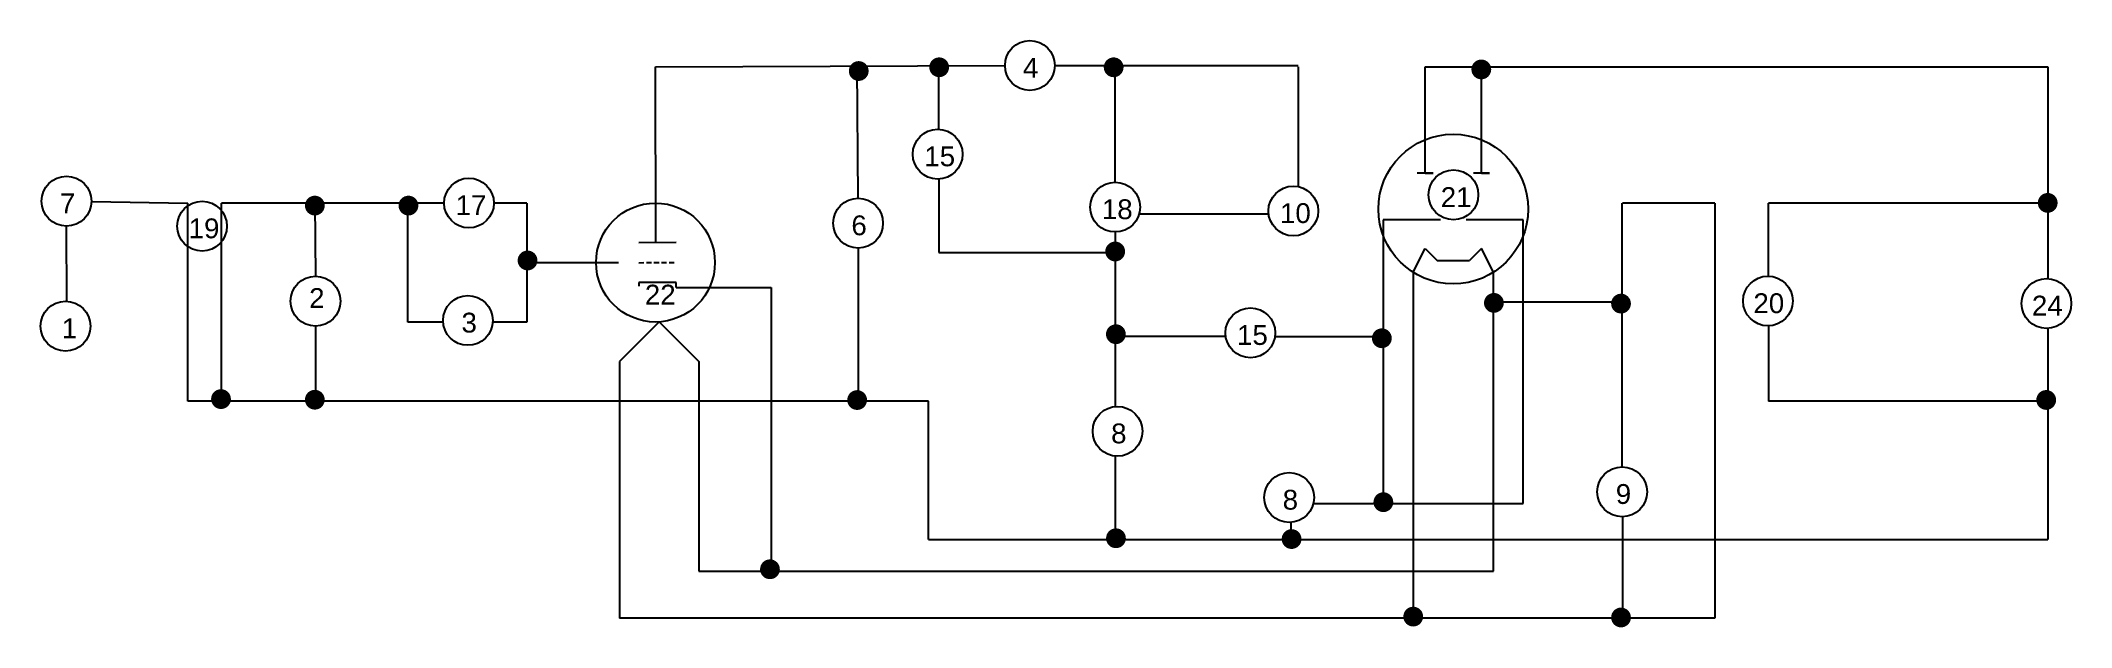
# Model space of a CAD drawing. Header units: millimetres. Extents: x 188 to 444, y 184 to 258.
import ezdxf

# ---------------------------------------------------------------- set-up
doc = ezdxf.new("R2010")
doc.units = ezdxf.units.MM
doc.linetypes.add('DASHED', pattern=[19.05, 12.7, -6.35])
doc.styles.get("Standard").update_dxf_attribs({"font": 'Arial.ttf'})

msp = doc.modelspace()

# ---------------------------------------------------------------- hatches: boundary and pattern name
h = msp.add_hatch(color=7)
edge = h.paths.add_edge_path()
edge.add_arc((291.24, 254.2), 1.25, 0, 360)
h = msp.add_hatch(color=7)
edge = h.paths.add_edge_path()
edge.add_arc((301.39, 254.67), 1.25, 0, 360)
h = msp.add_hatch(color=7)
edge = h.paths.add_edge_path()
edge.add_arc((323.41, 254.67), 1.25, 0, 360)
h = msp.add_hatch(color=7)
edge = h.paths.add_edge_path()
edge.add_arc((369.8, 254.4), 1.25, 0, 360)
h = msp.add_hatch(color=7)
edge = h.paths.add_edge_path()
edge.add_arc((222.61, 237.23), 1.25, 0, 360)
h = msp.add_hatch(color=7)
edge = h.paths.add_edge_path()
edge.add_arc((234.42, 237.23), 1.25, 0, 360)
h = msp.add_hatch(color=7)
edge = h.paths.add_edge_path()
edge.add_arc((441.27, 237.57), 1.25, 0, 360)
h = msp.add_hatch(color=7)
edge = h.paths.add_edge_path()
edge.add_arc((249.45, 230.31), 1.25, 0, 360)
h = msp.add_hatch(color=7)
edge = h.paths.add_edge_path()
edge.add_arc((323.6, 231.44), 1.25, 0, 360)
h = msp.add_hatch(color=7)
edge = h.paths.add_edge_path()
edge.add_arc((371.39, 224.96), 1.25, 0, 360)
h = msp.add_hatch(color=7)
edge = h.paths.add_edge_path()
edge.add_arc((387.43, 224.87), 1.25, 0, 360)
h = msp.add_hatch(color=7)
edge = h.paths.add_edge_path()
edge.add_arc((323.69, 221.01), 1.25, 0, 360)
h = msp.add_hatch(color=7)
edge = h.paths.add_edge_path()
edge.add_arc((357.25, 220.5), 1.25, 0, 360)
h = msp.add_hatch(color=7)
edge = h.paths.add_edge_path()
edge.add_arc((210.77, 212.83), 1.25, 0, 360)
h = msp.add_hatch(color=7)
edge = h.paths.add_edge_path()
edge.add_arc((222.61, 212.75), 1.25, 0, 360)
h = msp.add_hatch(color=7)
edge = h.paths.add_edge_path()
edge.add_arc((291.04, 212.71), 1.25, 0, 360)
h = msp.add_hatch(color=7)
edge = h.paths.add_edge_path()
edge.add_arc((441.08, 212.72), 1.25, 0, 360)
h = msp.add_hatch(color=7)
edge = h.paths.add_edge_path()
edge.add_arc((357.44, 199.83), 1.25, 0, 360)
h = msp.add_hatch(color=7)
edge = h.paths.add_edge_path()
edge.add_arc((323.7, 195.28), 1.25, 0, 360)
h = msp.add_hatch(color=7)
edge = h.paths.add_edge_path()
edge.add_arc((345.86, 195.18), 1.25, 0, 360)
h = msp.add_hatch(color=7)
edge = h.paths.add_edge_path()
edge.add_arc((280.04, 191.37), 1.25, 0, 360)
h = msp.add_hatch(color=7)
edge = h.paths.add_edge_path()
edge.add_arc((361.21, 185.4), 1.25, 0, 360)
h = msp.add_hatch(color=7)
edge = h.paths.add_edge_path()
edge.add_arc((387.43, 185.29), 1.25, 0, 360)

# ---------------------------------------------------------------- linework, layer by layer
for p, q in [((265.6, 254.71), (309.69, 254.9)), ((265.62, 232.59), (265.6, 254.71)), ((291.18, 238.16), (291.03, 254.71)), ((301.34, 246.85), (301.34, 254.71)), ((315.98, 254.89), (346.7, 254.89)), ((323.6, 240.19), (323.6, 254.89)), ((346.7, 254.71), (346.7, 239.63)), ((362.71, 241.3), (362.71, 254.71)), ((362.71, 254.71), (441.3, 254.71)), ((369.82, 241.3), (369.82, 254.71)), ((441.3, 254.71), (441.3, 228.03)), ((363.71, 241.3), (361.71, 241.3)), ((362.71, 241.3), (363.71, 241.3)), ((370.82, 241.3), (368.82, 241.3)), ((369.82, 241.3), (370.82, 241.3)), ((301.34, 240.57), (301.34, 231.31)), ((194.42, 237.74), (206.59, 237.55)), ((206.59, 212.55), (206.59, 237.55)), ((210.83, 212.55), (210.83, 237.55)), ((238.91, 237.55), (210.83, 237.55)), ((222.59, 237.55), (222.71, 228.32)), ((234.34, 222.55), (234.34, 237.55)), ((249.34, 237.55), (245.2, 237.55)), ((249.34, 237.55), (249.34, 222.55)), ((342.96, 236.16), (326.62, 236.16)), ((387.58, 204.28), (387.58, 237.55)), ((399.28, 237.55), (387.6, 237.55)), ((399.28, 237.55), (399.28, 185.21)), ((441.3, 237.55), (406.03, 237.55)), ((406.03, 228.34), (406.03, 237.55)), ((191.3, 225.05), (191.27, 234.64)), ((323.6, 233.9), (323.59, 211.9)), ((364.67, 235.43), (357.43, 235.43)), ((357.43, 235.43), (357.43, 199.65)), ((375.09, 235.43), (367.9, 235.43)), ((375.09, 199.65), (375.09, 235.43)), ((263.49, 232.58), (268.2, 232.6)), ((291.18, 231.87), (291.18, 212.55)), ((301.34, 231.31), (323.61, 231.31)), ((361.21, 228.82), (362.71, 231.82)), ((362.71, 231.82), (364.21, 230.32)), ((369.82, 231.82), (368.32, 230.32)), ((371.32, 228.82), (369.82, 231.82)), ((249.34, 230.05), (260.94, 230.05)), ((361.21, 228.82), (361.21, 185.21)), ((364.21, 230.32), (368.32, 230.32)), ((371.32, 191.15), (371.32, 228.82)), ((268.21, 227.52), (263.5, 227.52)), ((263.5, 227.52), (263.5, 227.05)), ((268.21, 226.92), (268.21, 227.52)), ((268.21, 226.92), (280.18, 226.92)), ((268.21, 226.92), (268.21, 226.92)), ((280.18, 226.92), (280.18, 191.15)), ((387.6, 225.05), (371.32, 225.05)), ((222.69, 222.03), (222.69, 212.55)), ((238.79, 222.55), (234.34, 222.55)), ((249.34, 222.55), (245.07, 222.55)), ((266.06, 222.57), (261.06, 217.57)), ((266.06, 222.57), (271.06, 217.57)), ((337.55, 220.73), (323.61, 220.73)), ((343.77, 220.73), (357.43, 220.73)), ((406.03, 222.05), (406.03, 212.55)), ((441.3, 221.76), (441.3, 195.12)), ((261.06, 217.57), (261.06, 185.21)), ((271.06, 217.57), (271.06, 191.15)), ((300.04, 212.55), (206.59, 212.55)), ((300.04, 195.12), (300.04, 212.55)), ((441.3, 212.55), (406.03, 212.55)), ((323.61, 205.64), (323.61, 195.12)), ((345.75, 197.39), (345.75, 195.12)), ((348.6, 199.65), (375.09, 199.65)), ((387.6, 197.99), (387.6, 185.21)), ((300.04, 195.12), (441.3, 195.12)), ((271.06, 191.15), (371.32, 191.15)), ((399.28, 185.21), (261.06, 185.21))]:
    msp.add_line(p, q)
at = {"linetype": 'DASHED', "ltscale": 0.05}
msp.add_line((263.5, 230.03), (268.21, 230.05), dxfattribs=at)
for centre, radius in [((312.84, 254.89), 3.14), ((301.2, 243.71), 3.14), ((366.26, 236.79), 9.44), ((191.27, 237.78), 3.14), ((366.28, 238.58), 3.14), ((242.06, 237.55), 3.14), ((323.6, 237.04), 3.14), ((346.08, 236.55), 3.14), ((208.38, 234.63), 3.14), ((265.6, 230.05), 7.5), ((291.16, 235.01), 3.14), ((222.69, 225.18), 3.14), ((405.97, 225.2), 3.14), ((241.93, 222.75), 3.14), ((441.11, 224.89), 3.14), ((191.15, 222.02), 3.14), ((340.66, 221.18), 3.14), ((323.9, 208.77), 3.14), ((345.55, 200.42), 3.14), ((387.58, 201.14), 3.14)]:
    msp.add_circle(centre, radius)

# ---------------------------------------------------------------- texts
at = {"char_height": 2.5, "attachment_point": 1}
for s, insert in [('\\pi1.5401;4', (310.42, 255.86)), ('\\pi0.73862;15', (298.78, 244.69)), ('\\pi1.5913;7', (188.85, 238.76)), ('\\pi0.73862;17', (239.64, 238.53)), ('\\pi0.82388;21', (363.86, 239.55)), ('\\pi1.5742;6', (288.74, 235.99)), ('\\pi0.73862;18', (321.18, 238.02)), ('\\pi0.73862;10', (343.66, 237.53)), ('\\pi0.73862;19', (205.95, 235.61)), (' 2', (220.92, 226.82)), ('\\pi0.60219;22', (263.65, 227.25)), ('\\pi0.58514;20', (403.55, 226.17)), ('\\pi0.58514;24', (438.69, 225.87)), ('\\pi1.9494;1', (188.73, 223)), ('\\pi1.6083;3', (239.51, 223.72)), ('\\pi0.73862;15', (338.24, 222.16)), ('\\pi1.6083;8', (321.48, 209.75)), ('\\pi1.6083;8', (343.13, 201.39)), ('\\pi1.6083;9', (385.16, 202.11))]:
    msp.add_mtext_dynamic_manual_height_columns(s, width=4.8197, gutter_width=12.5, heights=[0], dxfattribs=dict(at, insert=insert))

doc.saveas('drawing.dxf')
